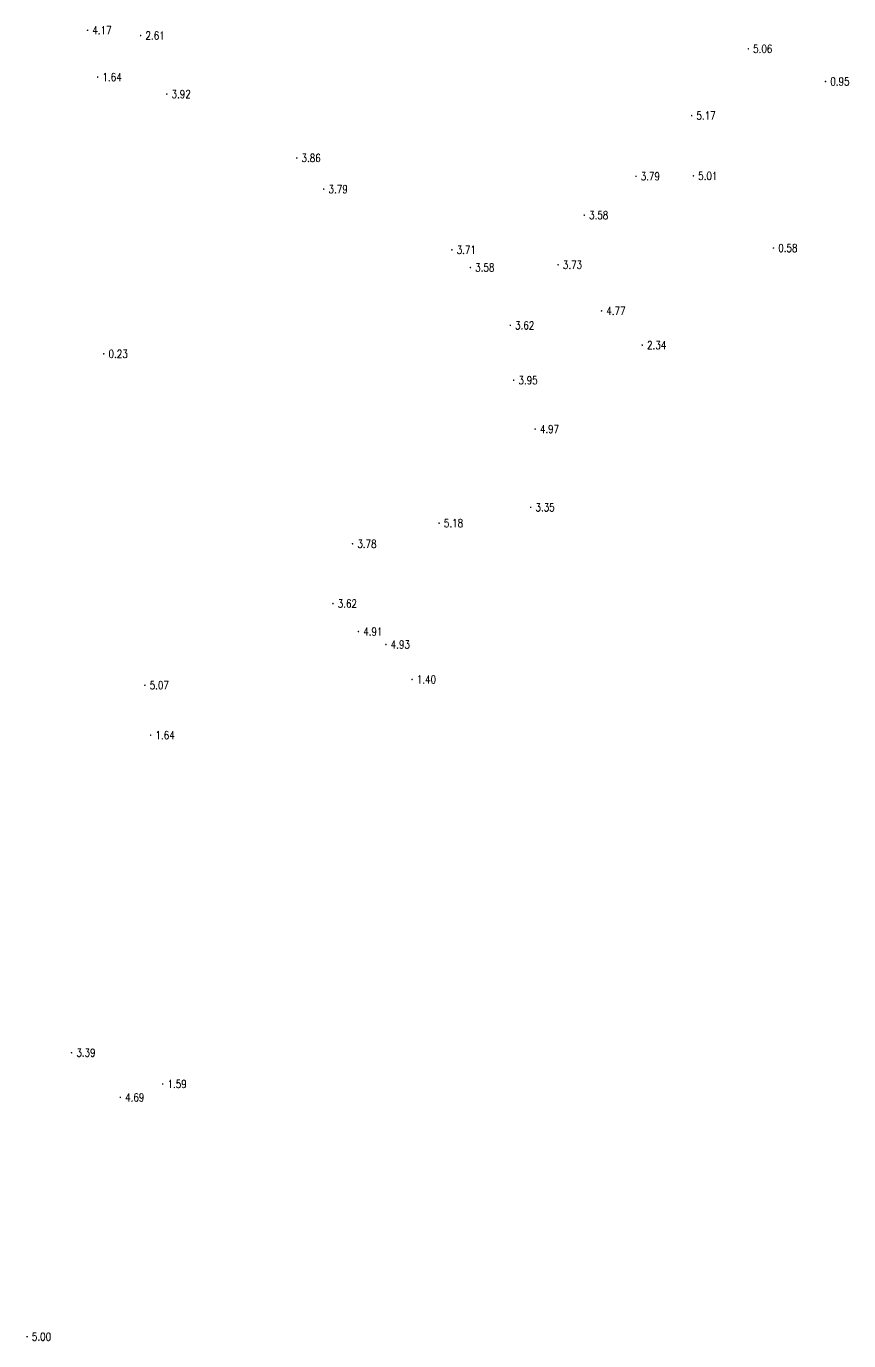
# Model space of a CAD drawing. Extents: x 476861 to 479475, y 2367369 to 2370541.
# Drawn here: x 478735.9 to 478838.6, y 2368836.4 to 2369000.6 of the extents above; entities that cross this region are included whole.
import ezdxf
from ezdxf.enums import TextEntityAlignment as Align

# ---------------------------------------------------------------- set-up
doc = ezdxf.new("R2010")
doc.units = 0
doc.header["$LTSCALE"] = 0.5
doc.layers.get('0').update_dxf_attribs({"linetype": 'CONTINUOUS'})
doc.layers.add('GCD', color=1, linetype='CONTINUOUS')
doc.styles.add('HZ', font='rs.shx', dxfattribs={"width": 0.8, "bigfont": 'hztxt.shx'})

# ---------------------------------------------------------------- blocks, each defined once
blk = doc.blocks.new('GC200')
at = {"linetype": 'Continuous', "const_width": 0.2, "flags": 128}
blk.add_lwpolyline([(-0.1, 0, 1), (0.1, 0, 1)], format="xyb", close=True, dxfattribs=at)

msp = doc.modelspace()

# ---------------------------------------------------------------- block references
at = {"layer": 'GCD', "linetype": 'Continuous'}
ref = msp.add_blockref('GC200', (478743.562, 2369000.085, 4.167), dxfattribs=dict(at, xscale=0.5, yscale=0.5, zscale=0.5))
ref.add_attrib('height', '4.17', dxfattribs={"linetype": 'Continuous', "height": 1, "style": 'HZ', "width": 0.8}).set_placement((478744.162, 2369000.085, 4.167), align=Align.MIDDLE_LEFT)
ref = msp.add_blockref('GC200', (478750.188, 2368999.427, 2.61), dxfattribs=dict(at, xscale=0.5, yscale=0.5, zscale=0.5))
ref.add_attrib('height', '2.61', dxfattribs={"linetype": 'Continuous', "height": 1, "style": 'HZ', "width": 0.8}).set_placement((478750.788, 2368999.427, 2.61), align=Align.MIDDLE_LEFT)
ref = msp.add_blockref('GC200', (478826.107, 2368997.768, 5.057), dxfattribs=dict(at, xscale=0.5, yscale=0.5, zscale=0.5))
ref.add_attrib('height', '5.06', dxfattribs={"linetype": 'Continuous', "height": 1, "style": 'HZ', "width": 0.8}).set_placement((478826.707, 2368997.768, 5.057), align=Align.MIDDLE_LEFT)
ref = msp.add_blockref('GC200', (478744.819, 2368994.243, 1.64), dxfattribs=dict(at, xscale=0.5, yscale=0.5, zscale=0.5))
ref.add_attrib('height', '1.64', dxfattribs={"linetype": 'Continuous', "height": 1, "style": 'HZ', "width": 0.8}).set_placement((478745.419, 2368994.243, 1.64), align=Align.MIDDLE_LEFT)
ref = msp.add_blockref('GC200', (478835.746, 2368993.694, 0.951), dxfattribs=dict(at, xscale=0.5, yscale=0.5, zscale=0.5))
ref.add_attrib('height', '0.95', dxfattribs={"linetype": 'Continuous', "height": 1, "style": 'HZ', "width": 0.8}).set_placement((478836.346, 2368993.694, 0.951), align=Align.MIDDLE_LEFT)
ref = msp.add_blockref('GC200', (478753.456, 2368992.118, 3.922), dxfattribs=dict(at, xscale=0.5, yscale=0.5, zscale=0.5))
ref.add_attrib('height', '3.92', dxfattribs={"linetype": 'Continuous', "height": 1, "style": 'HZ', "width": 0.8}).set_placement((478754.056, 2368992.118, 3.922), align=Align.MIDDLE_LEFT)
ref = msp.add_blockref('GC200', (478819.02, 2368989.427, 5.173), dxfattribs=dict(at, xscale=0.5, yscale=0.5, zscale=0.5))
ref.add_attrib('height', '5.17', dxfattribs={"linetype": 'Continuous', "height": 1, "style": 'HZ', "width": 0.8}).set_placement((478819.62, 2368989.427, 5.173), align=Align.MIDDLE_LEFT)
ref = msp.add_blockref('GC200', (478769.689, 2368984.134, 3.86), dxfattribs=dict(at, xscale=0.5, yscale=0.5, zscale=0.5))
ref.add_attrib('height', '3.86', dxfattribs={"linetype": 'Continuous', "height": 1, "style": 'HZ', "width": 0.8}).set_placement((478770.289, 2368984.134, 3.86), align=Align.MIDDLE_LEFT)
ref = msp.add_blockref('GC200', (478812.065, 2368981.846, 3.785), dxfattribs=dict(at, xscale=0.5, yscale=0.5, zscale=0.5))
ref.add_attrib('height', '3.79', dxfattribs={"linetype": 'Continuous', "height": 1, "style": 'HZ', "width": 0.8}).set_placement((478812.665, 2368981.846, 3.785), align=Align.MIDDLE_LEFT)
ref = msp.add_blockref('GC200', (478819.241, 2368981.901, 5.01), dxfattribs=dict(at, xscale=0.5, yscale=0.5, zscale=0.5))
ref.add_attrib('height', '5.01', dxfattribs={"linetype": 'Continuous', "height": 1, "style": 'HZ', "width": 0.8}).set_placement((478819.841, 2368981.901, 5.01), align=Align.MIDDLE_LEFT)
ref = msp.add_blockref('GC200', (478773.063, 2368980.245, 3.79), dxfattribs=dict(at, xscale=0.5, yscale=0.5, zscale=0.5))
ref.add_attrib('height', '3.79', dxfattribs={"linetype": 'Continuous', "height": 1, "style": 'HZ', "width": 0.8}).set_placement((478773.663, 2368980.245, 3.79), align=Align.MIDDLE_LEFT)
ref = msp.add_blockref('GC200', (478805.61, 2368976.996, 3.58), dxfattribs=dict(at, xscale=0.5, yscale=0.5, zscale=0.5))
ref.add_attrib('height', '3.58', dxfattribs={"linetype": 'Continuous', "height": 1, "style": 'HZ', "width": 0.8}).set_placement((478806.21, 2368976.996, 3.58), align=Align.MIDDLE_LEFT)
ref = msp.add_blockref('GC200', (478789.072, 2368972.66, 3.712), dxfattribs=dict(at, xscale=0.5, yscale=0.5, zscale=0.5))
ref.add_attrib('height', '3.71', dxfattribs={"linetype": 'Continuous', "height": 1, "style": 'HZ', "width": 0.8}).set_placement((478789.672, 2368972.66, 3.712), align=Align.MIDDLE_LEFT)
ref = msp.add_blockref('GC200', (478829.239, 2368972.886, 0.583), dxfattribs=dict(at, xscale=0.5, yscale=0.5, zscale=0.5))
ref.add_attrib('height', '0.58', dxfattribs={"linetype": 'Continuous', "height": 1, "style": 'HZ', "width": 0.8}).set_placement((478829.839, 2368972.886, 0.583), align=Align.MIDDLE_LEFT)
ref = msp.add_blockref('GC200', (478791.384, 2368970.452, 3.575), dxfattribs=dict(at, xscale=0.5, yscale=0.5, zscale=0.5))
ref.add_attrib('height', '3.58', dxfattribs={"linetype": 'Continuous', "height": 1, "style": 'HZ', "width": 0.8}).set_placement((478791.984, 2368970.452, 3.575), align=Align.MIDDLE_LEFT)
ref = msp.add_blockref('GC200', (478802.336, 2368970.789, 3.732), dxfattribs=dict(at, xscale=0.5, yscale=0.5, zscale=0.5))
ref.add_attrib('height', '3.73', dxfattribs={"linetype": 'Continuous', "height": 1, "style": 'HZ', "width": 0.8}).set_placement((478802.936, 2368970.789, 3.732), align=Align.MIDDLE_LEFT)
ref = msp.add_blockref('GC200', (478807.766, 2368965.032, 4.768), dxfattribs=dict(at, xscale=0.5, yscale=0.5, zscale=0.5))
ref.add_attrib('height', '4.77', dxfattribs={"linetype": 'Continuous', "height": 1, "style": 'HZ', "width": 0.8}).set_placement((478808.366, 2368965.032, 4.768), align=Align.MIDDLE_LEFT)
ref = msp.add_blockref('GC200', (478796.367, 2368963.225, 3.62), dxfattribs=dict(at, xscale=0.5, yscale=0.5, zscale=0.5))
ref.add_attrib('height', '3.62', dxfattribs={"linetype": 'Continuous', "height": 1, "style": 'HZ', "width": 0.8}).set_placement((478796.967, 2368963.225, 3.62), align=Align.MIDDLE_LEFT)
ref = msp.add_blockref('GC200', (478812.851, 2368960.763, 2.344), dxfattribs=dict(at, xscale=0.5, yscale=0.5, zscale=0.5))
ref.add_attrib('height', '2.34', dxfattribs={"linetype": 'Continuous', "height": 1, "style": 'HZ', "width": 0.8}).set_placement((478813.451, 2368960.763, 2.344), align=Align.MIDDLE_LEFT)
ref = msp.add_blockref('GC200', (478745.581, 2368959.671, 0.23), dxfattribs=dict(at, xscale=0.5, yscale=0.5, zscale=0.5))
ref.add_attrib('height', '0.23', dxfattribs={"linetype": 'Continuous', "height": 1, "style": 'HZ', "width": 0.8}).set_placement((478746.181, 2368959.671, 0.23), align=Align.MIDDLE_LEFT)
ref = msp.add_blockref('GC200', (478796.789, 2368956.374, 3.946), dxfattribs=dict(at, xscale=0.5, yscale=0.5, zscale=0.5))
ref.add_attrib('height', '3.95', dxfattribs={"linetype": 'Continuous', "height": 1, "style": 'HZ', "width": 0.8}).set_placement((478797.389, 2368956.374, 3.946), align=Align.MIDDLE_LEFT)
ref = msp.add_blockref('GC200', (478799.469, 2368950.275, 4.971), dxfattribs=dict(at, xscale=0.5, yscale=0.5, zscale=0.5))
ref.add_attrib('height', '4.97', dxfattribs={"linetype": 'Continuous', "height": 1, "style": 'HZ', "width": 0.8}).set_placement((478800.069, 2368950.275, 4.971), align=Align.MIDDLE_LEFT)
ref = msp.add_blockref('GC200', (478798.913, 2368940.491, 3.35), dxfattribs=dict(at, xscale=0.5, yscale=0.5, zscale=0.5))
ref.add_attrib('height', '3.35', dxfattribs={"linetype": 'Continuous', "height": 1, "style": 'HZ', "width": 0.8}).set_placement((478799.513, 2368940.491, 3.35), align=Align.MIDDLE_LEFT)
ref = msp.add_blockref('GC200', (478787.471, 2368938.517, 5.18), dxfattribs=dict(at, xscale=0.5, yscale=0.5, zscale=0.5))
ref.add_attrib('height', '5.18', dxfattribs={"linetype": 'Continuous', "height": 1, "style": 'HZ', "width": 0.8}).set_placement((478788.071, 2368938.517, 5.18), align=Align.MIDDLE_LEFT)
ref = msp.add_blockref('GC200', (478776.661, 2368935.94, 3.784), dxfattribs=dict(at, xscale=0.5, yscale=0.5, zscale=0.5))
ref.add_attrib('height', '3.78', dxfattribs={"linetype": 'Continuous', "height": 1, "style": 'HZ', "width": 0.8}).set_placement((478777.261, 2368935.94, 3.784), align=Align.MIDDLE_LEFT)
ref = msp.add_blockref('GC200', (478774.212, 2368928.47, 3.617), dxfattribs=dict(at, xscale=0.5, yscale=0.5, zscale=0.5))
ref.add_attrib('height', '3.62', dxfattribs={"linetype": 'Continuous', "height": 1, "style": 'HZ', "width": 0.8}).set_placement((478774.812, 2368928.47, 3.617), align=Align.MIDDLE_LEFT)
ref = msp.add_blockref('GC200', (478777.393, 2368924.977, 4.907), dxfattribs=dict(at, xscale=0.5, yscale=0.5, zscale=0.5))
ref.add_attrib('height', '4.91', dxfattribs={"linetype": 'Continuous', "height": 1, "style": 'HZ', "width": 0.8}).set_placement((478777.993, 2368924.977, 4.907), align=Align.MIDDLE_LEFT)
ref = msp.add_blockref('GC200', (478780.827, 2368923.362, 4.929), dxfattribs=dict(at, xscale=0.5, yscale=0.5, zscale=0.5))
ref.add_attrib('height', '4.93', dxfattribs={"linetype": 'Continuous', "height": 1, "style": 'HZ', "width": 0.8}).set_placement((478781.427, 2368923.362, 4.929), align=Align.MIDDLE_LEFT)
ref = msp.add_blockref('GC200', (478784.094, 2368918.993, 1.396), dxfattribs=dict(at, xscale=0.5, yscale=0.5, zscale=0.5))
ref.add_attrib('height', '1.40', dxfattribs={"linetype": 'Continuous', "height": 1, "style": 'HZ', "width": 0.8}).set_placement((478784.694, 2368918.993, 1.396), align=Align.MIDDLE_LEFT)
ref = msp.add_blockref('GC200', (478750.718, 2368918.267, 5.071), dxfattribs=dict(at, xscale=0.5, yscale=0.5, zscale=0.5))
ref.add_attrib('height', '5.07', dxfattribs={"linetype": 'Continuous', "height": 1, "style": 'HZ', "width": 0.8}).set_placement((478751.318, 2368918.267, 5.071), align=Align.MIDDLE_LEFT)
ref = msp.add_blockref('GC200', (478751.441, 2368912.036, 1.64), dxfattribs=dict(at, xscale=0.5, yscale=0.5, zscale=0.5))
ref.add_attrib('height', '1.64', dxfattribs={"linetype": 'Continuous', "height": 1, "style": 'HZ', "width": 0.8}).set_placement((478752.041, 2368912.036, 1.64), align=Align.MIDDLE_LEFT)
ref = msp.add_blockref('GC200', (478741.559, 2368872.369, 3.39), dxfattribs=dict(at, xscale=0.5, yscale=0.5, zscale=0.5))
ref.add_attrib('height', '3.39', dxfattribs={"linetype": 'Continuous', "height": 1, "style": 'HZ', "width": 0.8}).set_placement((478742.159, 2368872.369, 3.39), align=Align.MIDDLE_LEFT)
ref = msp.add_blockref('GC200', (478752.944, 2368868.461, 1.59), dxfattribs=dict(at, xscale=0.5, yscale=0.5, zscale=0.5))
ref.add_attrib('height', '1.59', dxfattribs={"linetype": 'Continuous', "height": 1, "style": 'HZ', "width": 0.8}).set_placement((478753.544, 2368868.461, 1.59), align=Align.MIDDLE_LEFT)
ref = msp.add_blockref('GC200', (478747.654, 2368866.788, 4.69), dxfattribs=dict(at, xscale=0.5, yscale=0.5, zscale=0.5))
ref.add_attrib('height', '4.69', dxfattribs={"linetype": 'Continuous', "height": 1, "style": 'HZ', "width": 0.8}).set_placement((478748.254, 2368866.788, 4.69), align=Align.MIDDLE_LEFT)
ref = msp.add_blockref('GC200', (478736.003, 2368836.893, 4.998), dxfattribs=dict(at, xscale=0.5, yscale=0.5, zscale=0.5))
ref.add_attrib('height', '5.00', dxfattribs={"linetype": 'Continuous', "height": 1, "style": 'HZ', "width": 0.8}).set_placement((478736.603, 2368836.893, 4.998), align=Align.MIDDLE_LEFT)

doc.saveas('drawing.dxf')
